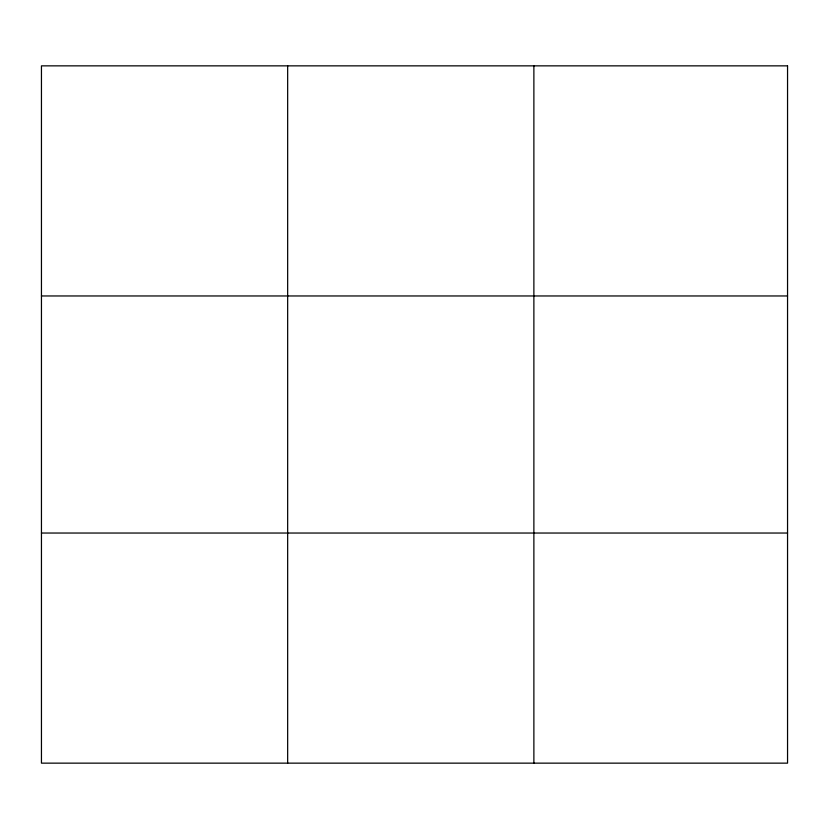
<?xml version="1.0" encoding="UTF-8"?>
<svg xmlns="http://www.w3.org/2000/svg" width="829" height="829" viewBox="0 0 829 829"><rect width="100%" height="100%" fill="white"/><g stroke="black" fill="none" stroke-linecap="round" stroke-linejoin="round"><path stroke-width="1.24" d="M287.663 65.854L287.663 763.146M533.876 65.854L533.876 763.146M41.45 295.963L787.55 295.963M41.45 533.037L787.55 533.037M787.55 65.854L787.55 763.146L41.45 763.146L41.45 65.854L787.55 65.854"/></g></svg>
